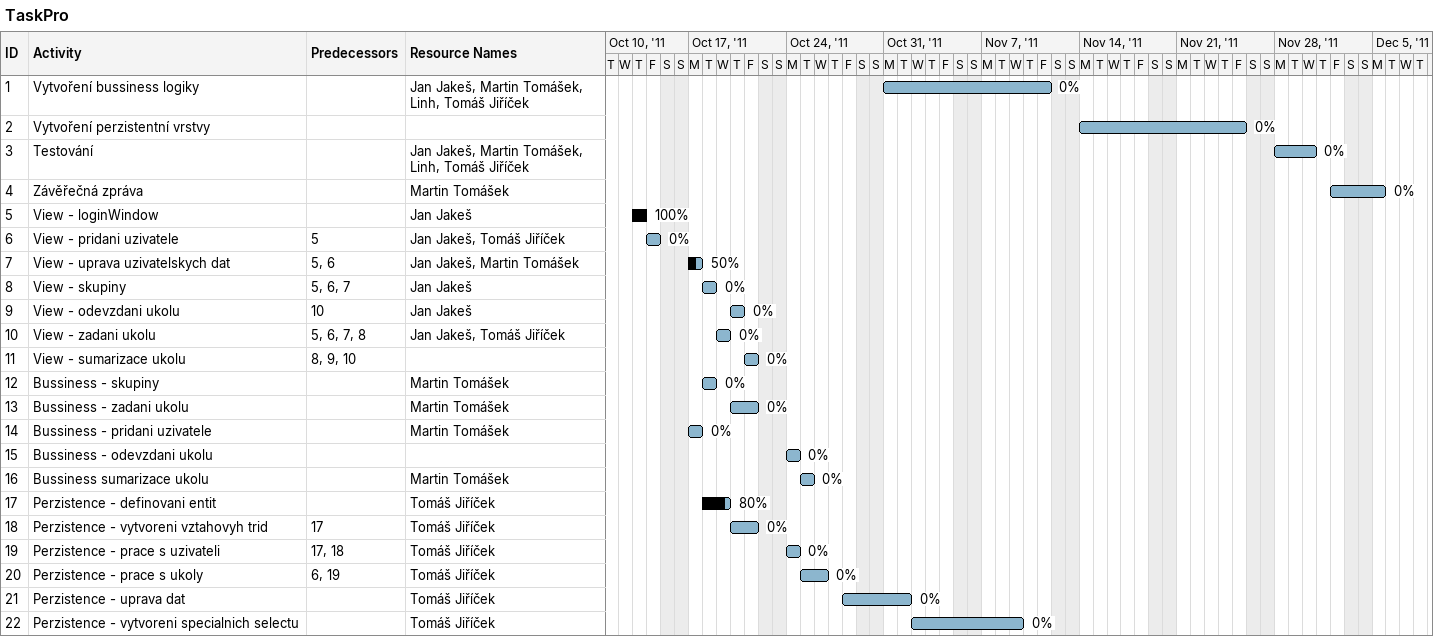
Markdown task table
TaskPro

| ID | Task | Start | Finish | Predecessors | Resources | % complete |
|---|---|---|---|---|---|---|
| 1 | Vytvoření bussiness logiky | 2011-10-31 | 2011-11-11 |  | Jan Jakeš, Martin Tomášek, Linh, Tomáš Jiříček | 0 |
| 2 | Vytvoření perzistentní vrstvy | 2011-11-14 | 2011-11-25 |  |  | 0 |
| 3 | Testování | 2011-11-28 | 2011-11-30 |  | Jan Jakeš, Martin Tomášek, Linh, Tomáš Jiříček | 0 |
| 4 | Závěřečná zpráva | 2011-12-02 | 2011-12-05 |  | Martin Tomášek | 0 |
| 5 | View - loginWindow | 2011-10-13 | 2011-10-13 |  | Jan Jakeš | 100 |
| 6 | View - pridani uzivatele | 2011-10-14 | 2011-10-14 | 5 | Jan Jakeš, Tomáš Jiříček | 0 |
| 7 | View - uprava uzivatelskych dat | 2011-10-17 | 2011-10-17 | 5, 6 | Jan Jakeš, Martin Tomášek | 50 |
| 8 | View - skupiny | 2011-10-18 | 2011-10-18 | 5, 6, 7 | Jan Jakeš | 0 |
| 9 | View - odevzdani ukolu | 2011-10-20 | 2011-10-20 | 10 | Jan Jakeš | 0 |
| 10 | View - zadani ukolu | 2011-10-19 | 2011-10-19 | 5, 6, 7, 8 | Jan Jakeš, Tomáš Jiříček | 0 |
| 11 | View - sumarizace ukolu | 2011-10-21 | 2011-10-21 | 8, 9, 10 |  | 0 |
| 12 | Bussiness - skupiny | 2011-10-18 | 2011-10-18 |  | Martin Tomášek | 0 |
| 13 | Bussiness - zadani ukolu | 2011-10-20 | 2011-10-21 |  | Martin Tomášek | 0 |
| 14 | Bussiness - pridani uzivatele | 2011-10-17 | 2011-10-17 |  | Martin Tomášek | 0 |
| 15 | Bussiness - odevzdani ukolu | 2011-10-24 | 2011-10-24 |  |  | 0 |
| 16 | Bussiness sumarizace ukolu | 2011-10-25 | 2011-10-25 |  | Martin Tomášek | 0 |
| 17 | Perzistence - definovani entit | 2011-10-18 | 2011-10-19 |  | Tomáš Jiříček | 80 |
| 18 | Perzistence - vytvoreni vztahovyh trid | 2011-10-20 | 2011-10-21 | 17 | Tomáš Jiříček | 0 |
| 19 | Perzistence - prace s uzivateli | 2011-10-24 | 2011-10-24 | 17, 18 | Tomáš Jiříček | 0 |
| 20 | Perzistence - prace s ukoly | 2011-10-25 | 2011-10-26 | 6, 19 | Tomáš Jiříček | 0 |
| 21 | Perzistence - uprava dat | 2011-10-28 | 2011-11-01 |  | Tomáš Jiříček | 0 |
| 22 | Perzistence - vytvoreni specialnich selectu | 2011-11-02 | 2011-11-09 |  | Tomáš Jiříček | 0 |
